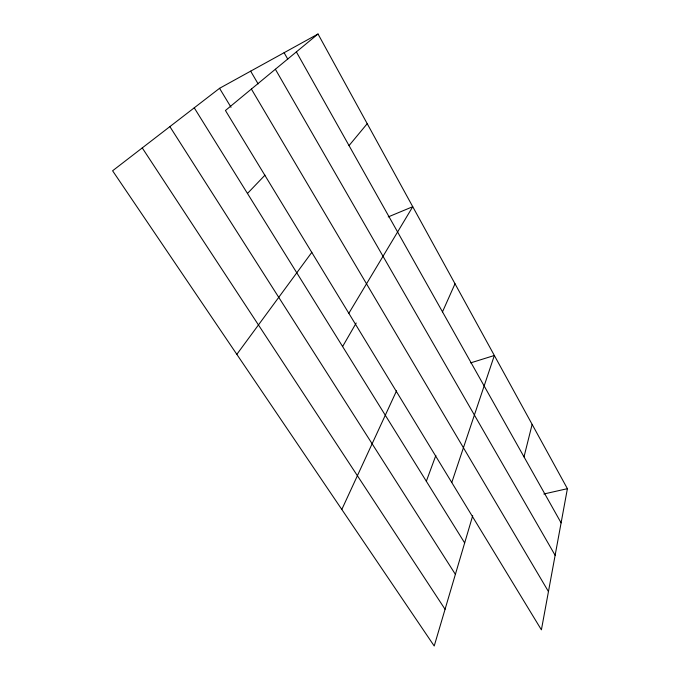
<?xml version="1.0" encoding="UTF-8"?>
<svg xmlns="http://www.w3.org/2000/svg" width="680" height="680" viewBox="0 0 680 680"><rect width="100%" height="100%" fill="white"/><g stroke="black" fill="none" stroke-linecap="round" stroke-linejoin="round"><path stroke-width="1.02" d="M567.4 488.682L541.399 629.841L225.446 110.492L318.027 34L567.4 488.682L543.847 494.003M524.008 456.866L532.134 424.379M472.702 515.737L434.214 646L112.599 170.782L219.547 88.315L318.027 34M451.775 482.511L494.351 355.487L470.637 362.882M426.334 481.253L435.854 455.43M442.493 311.856L455.013 283.764M341.819 509.464L396.559 390.813M342.601 346.536L356.201 323.017M348.832 313.301L412.751 206.703L388.229 216.911M236.835 354.348L311.874 252.272M349.036 145.596L367.217 123.683M247.46 193.46L264.962 175.177M142.256 147.917L445.068 609.28M169.881 126.616L455.387 574.345M194.242 107.822L464.669 542.938M219.547 88.315L231.038 107.304M251.387 89.054L548.446 591.558M250.656 71.153L258.128 83.895M275.375 69.249L555.126 555.305M284.104 52.708L287.75 59.126M296.37 51.901L561.102 522.861"/></g></svg>
